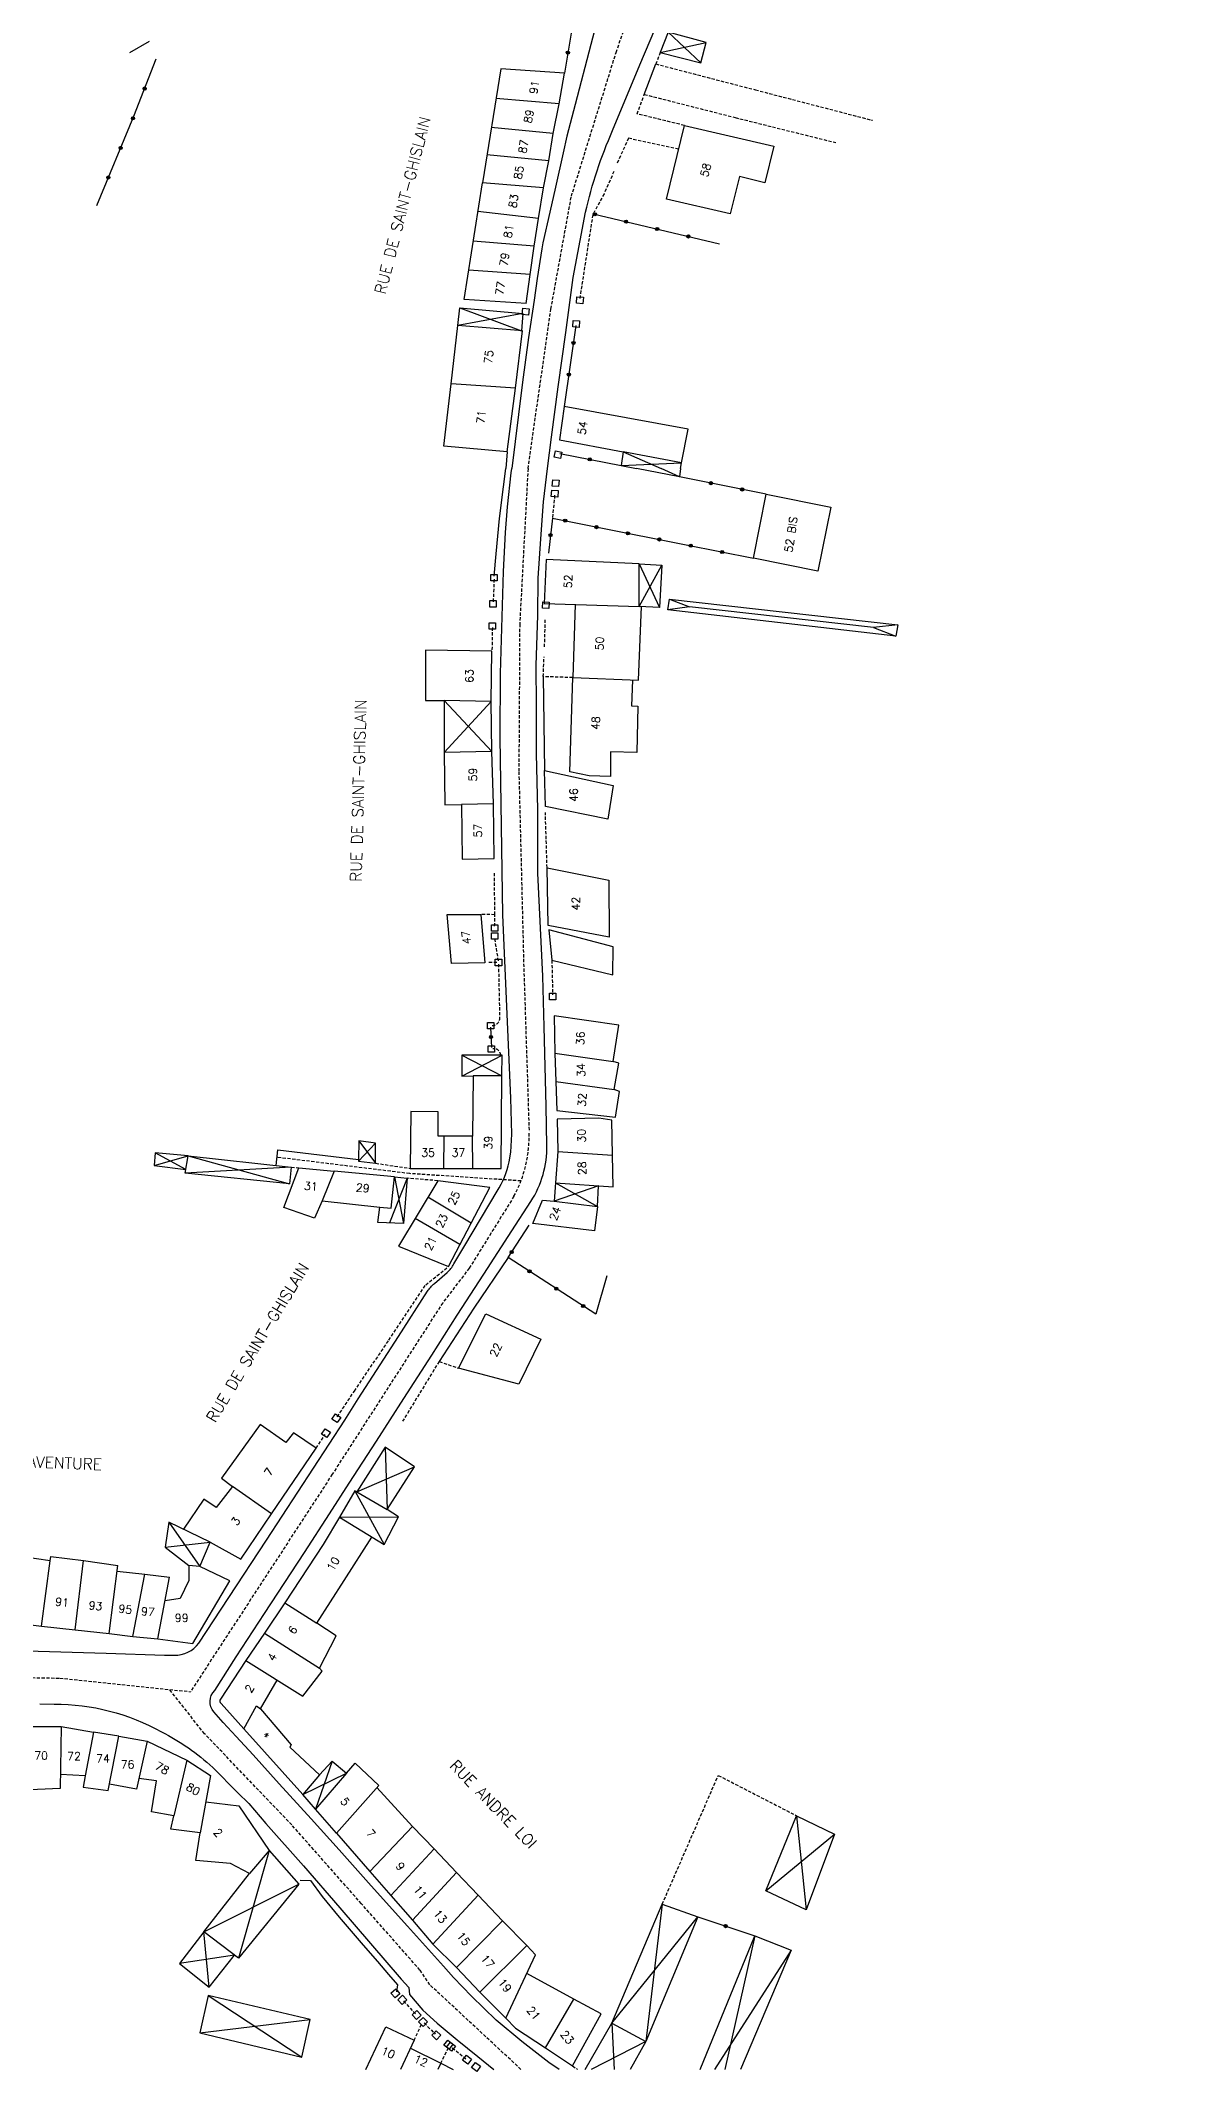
# Model space of a CAD drawing. Header units: millimetres. Extents: x 109000 to 110000, y 124999 to 126000.
# Drawn here: x 109647.5 to 109823.8, y 124999.7 to 125316.8 of the extents above; entities that cross this region are included whole.
import ezdxf
from ezdxf.enums import TextEntityAlignment as Align

# ---------------------------------------------------------------- set-up
doc = ezdxf.new("R2010")
doc.units = ezdxf.units.MM
doc.linetypes.add('DASHED', pattern=[0.75, 0.5, -0.25])
doc.layers.get('0').update_dxf_attribs({"linetype": 'CONTINUOUS'})
for name, color, linetype in [('W0001', 6, 'DASHED'), ('W0008', 7, 'CONTINUOUS'), ('W0100', 7, 'CONTINUOUS'), ('W0112', 1, 'DASHED'), ('W0211', 2, 'CONTINUOUS'), ('W0310', 3, 'CONTINUOUS'), ('W0322', 7, 'CONTINUOUS'), ('W0989', 7, 'CONTINUOUS'), ('W0991', 7, 'CONTINUOUS')]:
    doc.layers.add(name, color=color, linetype=linetype)
doc.styles.get("Standard").update_dxf_attribs({"font": 'romans.shx', "width": 0.85})

# ---------------------------------------------------------------- blocks, each defined once
blk = doc.blocks.new('t112o')
at = {"color": 0, "linetype": 'Continuous'}
for p, q in [((-0.5, 0.5), (0.5, 0.5)), ((-0.5, -0.5), (-0.5, 0.5)), ((0.5, 0.5), (0.5, -0.5)), ((0.5, -0.5), (-0.5, -0.5))]:
    blk.add_line(p, q, dxfattribs=at)
blk = doc.blocks.new('t322o')
at = {"color": 0, "linetype": 'Continuous'}
for radius in [0.25, 0.15]:
    blk.add_circle((0, 0), radius, dxfattribs=at)

msp = doc.modelspace()

# ---------------------------------------------------------------- linework, layer by layer
at = {"layer": 'W0001'}
for points in [[(109723.65, 125250), (109727.23, 125274.93), (109730.42, 125292.53), (109737.41, 125315.01), (109745.57, 125338.83, -0.195615), (109759.07, 125354.34), (109784.02, 125365.96), (109819.97, 125381.46), (109858.82, 125398.12), (109880.15, 125406.55), (109909.85, 125415.82), (109918.44, 125421.59, -0.06369), (109931.96, 125428.35, -0.022792), (109947.07, 125434.42, -0.063564), (109962.37, 125438.23, -0.045389), (109978.41, 125438.74, -0.034559), (109989.25, 125437.23), (110000, 125435.25)], [(109723.65, 125250), (109722.35, 125225.73), (109722.22, 125202.66), (109722.97, 125172.67), (109723.82, 125146.43, -0.131746), (109721.46, 125136.36), (109714.47, 125125.13), (109710.33, 125119.72), (109693.08, 125092.94), (109670.94, 125058.99)]]:
    msp.add_lwpolyline(points, format="xyb", dxfattribs=at)
for points in [[(109722.55, 125138.76), (109705.18, 125139.9), (109684.47, 125142.44)], [(109500, 125049.73), (109528.47, 125054.83), (109550.3, 125057.73), (109579.37, 125061.14), (109596.51, 125062.98), (109622.18, 125061.6), (109650.53, 125061.11), (109670.94, 125058.99)], [(109722.54, 125000), (109708.34, 125013.19), (109706.77, 125015.52), (109697.63, 125025.88), (109686.75, 125038.19), (109673.14, 125052.41), (109667.65, 125059.33)]]:
    msp.add_lwpolyline(points, dxfattribs=at)
at = {"layer": 'W0008'}
for points in [[(109726.71, 125250), (109727.32, 125254.93), (109728.37, 125262.76), (109729.55, 125271.28), (109730.71, 125279.84), (109731.78, 125285.65), (109732.63, 125290.04, -0.048024), (109736.86, 125302.8), (109741.12, 125313.05), (109750.65, 125335.55)], [(109641.85, 125065.49), (109657.77, 125065.01), (109666.86, 125064.68), (109668.4, 125064.68, 0.228034), (109672.26, 125066.54), (109676.91, 125073.69), (109682.8, 125082.66), (109695.02, 125101.37), (109697.1, 125104.75), (109703.41, 125114.48), (109707.96, 125121.53, -0.076081), (109709.05, 125122.76), (109711.02, 125124.47, 0.094792), (109712.07, 125125.8), (109713.78, 125128.69), (109718.85, 125137.14, 0.077481), (109720.72, 125141.73), (109720.98, 125143.25), (109721.1, 125146.08), (109720.95, 125151.66), (109719.74, 125180.33), (109719.31, 125207.99), (109719.37, 125218.02), (109719.71, 125230.38), (109719.83, 125233.95), (109720.15, 125240.05), (109720.45, 125244.06), (109721.01, 125249.32), (109721.1, 125250)], [(109728.52, 125000), (109726.9, 125001.08), (109722.66, 125004.34), (109718.66, 125007.67), (109714.84, 125011.42), (109711.99, 125014.35), (109710.46, 125016.1), (109704.84, 125022.36), (109699.17, 125028.65), (109694.16, 125034.27), (109689.77, 125039.15), (109684.79, 125044.62), (109680.75, 125049.11), (109678.07, 125051.98), (109676.05, 125054.18), (109674.6, 125055.82, -0.399483), (109674.72, 125059.18), (109678.08, 125064.43), (109682.51, 125071.18), (109688.75, 125080.71), (109692.65, 125086.76), (109695.73, 125091.53), (109699.97, 125098.09), (109704.28, 125104.76), (109708.63, 125111.53), (109712.61, 125117.77), (109716.74, 125124.2), (109721.13, 125130.95), (109724.1, 125135.56, 0.148506), (109726.59, 125144.31), (109726.46, 125150.44), (109726.18, 125162.83), (109725.97, 125170.74), (109725.2, 125186.82), (109725.16, 125196.73), (109724.99, 125205.53), (109724.96, 125212.96), (109724.92, 125219.31), (109725.16, 125227.05), (109725.25, 125232.9), (109725.63, 125239.02), (109726.05, 125244.82), (109726.71, 125250)], [(109647.4, 125057.09), (109649.62, 125057.03, -0.130336), (109666.41, 125052.72, -0.06706), (109674.43, 125047.15), (109678.32, 125043.19), (109680.07, 125041.5), (109682.7, 125038.38), (109688.6, 125031.77), (109694.24, 125025.21), (109703.82, 125014.08), (109705.05, 125012.77), (109705.13, 125011.68), (109707.24, 125009.25), (109709.47, 125007.21), (109712.57, 125004.63), (109715.83, 125001.99), (109718.29, 125000)]]:
    msp.add_lwpolyline(points, format="xyb", dxfattribs=at)
for points in [[(109735.12, 125322.54), (109733.45, 125316.23), (109731.04, 125306.89), (109729.71, 125301.94), (109729.12, 125299.33), (109727.93, 125293.96), (109727.06, 125290.05), (109725.99, 125285.28), (109725.8, 125284.32), (109725.1, 125279.67), (109724.6, 125276.32), (109723.71, 125270.49), (109722.8, 125263.52), (109722.14, 125258.45), (109721.1, 125250)], [(109741.81, 125308.45), (109743.61, 125313.2)], [(109718.35, 125233.22), (109718.69, 125236.67), (109719.21, 125242.22), (109719.84, 125247.15), (109720.18, 125250)], [(109720.41, 125252.65), (109720.18, 125250)], [(109726.03, 125217.52), (109726.21, 125202.86)], [(109684.34, 125141.18), (109684.6, 125143.59), (109697.19, 125142.09)], [(109720.54, 125126.79), (109715.2, 125118.87), (109709.77, 125110.56)], [(109688.04, 125029.53), (109689.66, 125029.51), (109691.48, 125027.02), (109694.15, 125023.78), (109697.93, 125019.4), (109700.14, 125016.83), (109701.85, 125014.81), (109703.25, 125013.19), (109703.09, 125012.09)]]:
    msp.add_lwpolyline(points, dxfattribs=at)
at = {"layer": 'W0100'}
for points in [[(109745.52, 125318.16), (109744.3, 125315.01), (109750.62, 125313.4), (109751.48, 125316.57), (109745.52, 125318.16), (109750.62, 125313.4)], [(109744.3, 125315.01), (109751.48, 125316.57)], [(109719.38, 125312.46), (109716.54, 125294.65)], [(109729.36, 125311.78), (109719.38, 125312.46)], [(109728.5, 125306.95), (109729.36, 125311.78)], [(109728.5, 125306.95), (109718.64, 125307.81)], [(109727.59, 125302.34), (109728.5, 125306.95)], [(109727.59, 125302.34), (109717.92, 125303.29)], [(109726.89, 125298.06), (109727.59, 125302.34)], [(109748.07, 125303.6), (109762.04, 125300.36), (109760.66, 125294.65), (109756.68, 125295.61), (109755.21, 125289.77), (109745.3, 125292.06), (109748.07, 125303.6)], [(109726.89, 125298.06), (109717.23, 125299)], [(109726.09, 125293.83), (109726.89, 125298.06)], [(109713.67, 125276.44), (109716.54, 125294.65)], [(109726.09, 125293.83), (109716.54, 125294.65)], [(109725.27, 125289.06), (109726.09, 125293.83)], [(109725.27, 125289.06), (109715.83, 125290.17)], [(109724.63, 125284.75), (109725.27, 125289.06)], [(109724.63, 125284.75), (109715.1, 125285.53)], [(109723.99, 125280.32), (109724.63, 125284.75)], [(109723.99, 125280.32), (109714.39, 125280.98)], [(109723.35, 125275.78), (109723.99, 125280.32)], [(109723.35, 125275.78), (109713.67, 125276.44)], [(109710.48, 125253.5), (109711.64, 125263.25), (109712.67, 125272.38), (109712.98, 125275.12), (109722.85, 125274.21), (109722.63, 125271.54)], [(109722.85, 125274.21), (109712.67, 125272.38)], [(109722.79, 125271.53), (109712.67, 125272.38)], [(109712.98, 125275.12), (109722.63, 125271.54)], [(109721.69, 125262.58), (109722.79, 125271.53)], [(109721.69, 125262.58), (109711.64, 125263.25)], [(109720.41, 125252.65), (109721.69, 125262.58)], [(109747.6, 125250.89), (109748.66, 125256.15), (109729.31, 125259.73), (109728.58, 125254.52), (109738.49, 125252.62)], [(109720.41, 125252.65), (109710.48, 125253.5)], [(109747.47, 125250), (109747.6, 125250.89), (109738.49, 125252.62), (109738.22, 125250.47), (109740.6, 125250)], [(109738.22, 125250.47), (109747.6, 125250.89)], [(109738.49, 125252.62), (109744.46, 125250)], [(109747.47, 125250), (109747.31, 125248.7), (109740.6, 125250)], [(109747.31, 125248.7), (109744.46, 125250)], [(109758.87, 125236), (109760.86, 125246.01), (109770.95, 125243.96), (109768.89, 125234.01), (109758.87, 125236)], [(109726.5, 125235.8), (109726.19, 125228.96), (109741.02, 125228.49), (109741.02, 125235.13), (109726.5, 125235.8)], [(109741.02, 125235.13), (109744.54, 125234.94), (109744.19, 125228.33), (109741.02, 125228.49), (109744.54, 125234.94)], [(109741.02, 125235.13), (109744.19, 125228.33)], [(109731.04, 125228.8), (109730.63, 125217.36), (109740.89, 125216.96), (109741.38, 125228.47)], [(109745.74, 125229.63), (109781.41, 125225.58), (109781.12, 125223.85), (109745.51, 125227.95), (109745.74, 125229.63), (109748.86, 125228.41), (109745.51, 125227.95)], [(109777.6, 125225.18), (109748.86, 125228.41)], [(109781.41, 125225.58), (109777.6, 125225.18), (109781.12, 125223.85)], [(109717.9, 125213.64), (109718.02, 125221.49), (109707.66, 125221.64), (109707.62, 125213.79), (109710.55, 125213.77)], [(109739.97, 125216.99), (109739.8, 125212.97), (109740.78, 125212.88), (109740.65, 125205.66), (109736.55, 125205.79), (109736.55, 125201.94), (109733.21, 125202.03), (109730.17, 125202.66), (109730.63, 125217.36)], [(109717.99, 125205.8), (109717.9, 125213.64), (109710.55, 125213.77), (109710.55, 125205.67), (109717.9, 125213.64)], [(109710.55, 125213.77), (109717.99, 125205.8)], [(109718.26, 125197.63), (109717.99, 125205.8), (109710.55, 125205.67), (109710.64, 125197.51), (109713.27, 125197.53)], [(109726.21, 125202.86), (109736.94, 125200.5), (109736.13, 125195.25), (109726.37, 125197.23), (109726.21, 125202.86)], [(109718.37, 125189.11), (109718.26, 125197.63), (109713.27, 125197.53), (109713.38, 125189.01), (109718.37, 125189.11)], [(109726.63, 125187.66), (109736.27, 125185.72), (109736.34, 125176.84), (109726.78, 125178.67), (109726.63, 125187.66)], [(109711.69, 125172.71), (109711, 125180.36), (109716.26, 125180.36), (109716.89, 125172.82), (109711.69, 125172.71)], [(109726.88, 125177.97), (109727.38, 125173.21), (109736.88, 125170.95), (109736.96, 125175.34), (109726.88, 125177.97)], [(109727.72, 125164.55), (109727.83, 125158.69), (109736.96, 125157.41), (109737.81, 125163.06), (109727.72, 125164.55)], [(109719.55, 125155.19), (109719.59, 125158.39), (109713.3, 125158.39), (109713.32, 125155.13), (109715.07, 125155.15)], [(109713.3, 125158.39), (109719.55, 125155.19)], [(109713.32, 125155.13), (109719.59, 125158.39)], [(109727.83, 125158.69), (109727.99, 125154.26), (109737.12, 125153.03), (109737.81, 125157.14), (109736.96, 125157.41)], [(109715.03, 125140.69), (109719.47, 125140.68), (109719.55, 125155.19), (109715.07, 125155.15), (109715, 125145.76)], [(109727.99, 125154.26), (109728.15, 125149.73), (109737.33, 125148.71), (109737.92, 125152.71), (109737.12, 125153.03)], [(109705.26, 125140.72), (109710.49, 125140.69), (109710.55, 125145.73), (109709.63, 125145.76), (109709.63, 125149.53), (109705.33, 125149.59), (109705.26, 125140.72)], [(109728.21, 125148.42), (109728.32, 125143.33), (109736.84, 125142.78), (109736.73, 125148.25), (109734.73, 125148.58), (109728.21, 125148.42)], [(109710.49, 125140.69), (109715.03, 125140.69), (109715, 125145.76), (109710.55, 125145.73)], [(109670.56, 125142.65), (109665.44, 125143.16), (109665.28, 125141.17), (109670.19, 125140.56), (109665.44, 125143.16)], [(109665.28, 125141.17), (109670.56, 125142.65)], [(109686.68, 125140.92), (109686.4, 125138.29), (109670.09, 125139.99), (109670.56, 125142.65), (109686.68, 125140.92), (109670.09, 125139.99)], [(109670.56, 125142.65), (109686.4, 125138.29)], [(109697.19, 125142.09), (109697.2, 125141.86), (109699.85, 125141.52), (109699.85, 125144.66), (109697.23, 125145.04), (109697.19, 125142.09)], [(109697.2, 125141.86), (109699.85, 125144.66)], [(109697.23, 125145.04), (109699.85, 125141.52)], [(109728.32, 125143.33), (109727.93, 125138.47), (109736.95, 125137.81), (109736.84, 125142.78)], [(109691.51, 125135.65), (109690.32, 125132.95), (109685.53, 125134.63), (109687.86, 125140.81), (109693.39, 125140.28)], [(109702.81, 125139.38), (109693.39, 125140.28), (109691.51, 125135.65), (109700.51, 125134.67)], [(109704.78, 125139.17), (109704.21, 125132.1), (109700.21, 125132.28), (109700.51, 125134.67), (109702.3, 125134.52), (109702.81, 125139.38), (109704.78, 125139.17), (109702.03, 125132.2)], [(109702.81, 125139.38), (109704.21, 125132.1)], [(109711.23, 125125.4), (109717.67, 125137.71), (109709.55, 125138.79), (109703.42, 125128.58), (109711.23, 125125.4)], [(109714.77, 125132.16), (109708.02, 125136.24)], [(109727.93, 125138.47), (109734.51, 125134.77), (109734.02, 125130.96), (109724.39, 125132.12), (109725.89, 125135.73), (109727.71, 125135.6)], [(109727.93, 125138.47), (109727.71, 125135.6), (109734.51, 125134.77), (109734.68, 125137.97), (109727.71, 125135.6)], [(109713.02, 125128.83), (109706.02, 125132.91)], [(109712.78, 125109.51), (109717.04, 125117.98), (109725.67, 125114.05), (109722.21, 125107.04), (109712.78, 125109.51)], [(109683.58, 125086.78), (109690.57, 125097), (109687, 125099.44), (109685.81, 125097.88), (109681.8, 125100.7), (109675.79, 125092.31), (109677.48, 125091.05)], [(109701.35, 125097.16), (109696.94, 125090.2), (109701.65, 125087.46), (109705.94, 125094.13), (109701.35, 125097.16), (109701.65, 125087.46)], [(109696.94, 125090.2), (109705.94, 125094.13)], [(109674, 125082.32), (109678.8, 125079.68), (109683.58, 125086.78), (109677.48, 125091.05), (109674.92, 125087.75), (109673.02, 125089.07), (109669.85, 125084.35)], [(109696.94, 125090.2), (109696.6, 125090.38), (109694.23, 125086.22), (109701.16, 125081.96), (109703.42, 125086.27), (109701.65, 125087.46)], [(109696.6, 125090.38), (109701.16, 125081.96)], [(109672.42, 125078.56), (109674, 125082.32), (109667.55, 125085.48), (109667, 125081.55), (109670.7, 125078.71)], [(109667.55, 125085.48), (109672.42, 125078.56)], [(109694.23, 125086.22), (109691.65, 125081.96), (109685.69, 125072.87), (109690.67, 125069.69), (109694.96, 125076.34), (109699.26, 125083.12)], [(109694.23, 125086.22), (109703.42, 125086.27)], [(109667, 125081.55), (109674, 125082.32)], [(109638.31, 125081), (109636.74, 125070.59), (109647.69, 125069.22), (109649, 125079.43), (109638.31, 125081)], [(109649, 125079.43), (109649.13, 125080.1), (109654.24, 125079.45), (109659.58, 125078.71)], [(109652.94, 125068.64), (109654.24, 125079.45)], [(109658.23, 125068.08), (109659.58, 125078.71)], [(109665.81, 125067.25), (109671.31, 125066.53), (109677.1, 125076.3), (109672.42, 125078.56), (109670.7, 125078.71), (109670.7, 125076.36), (109669.32, 125073.52), (109666.96, 125073.18)], [(109659.47, 125077.83), (109663.81, 125077.32), (109667.67, 125076.85)], [(109661.91, 125067.62), (109663.81, 125077.32)], [(109665.81, 125067.25), (109667.67, 125076.85)], [(109685.69, 125072.87), (109682.5, 125068.12), (109691.08, 125062.65), (109693.68, 125067.69), (109690.67, 125069.69)], [(109647.69, 125069.22), (109652.94, 125068.64)], [(109652.94, 125068.64), (109658.23, 125068.08)], [(109658.23, 125068.08), (109661.91, 125067.62)], [(109661.91, 125067.62), (109665.81, 125067.25)], [(109682.5, 125068.12), (109679.57, 125063.84), (109688.47, 125058.31), (109691.51, 125062.21), (109691.08, 125062.65)], [(109644.16, 125053.53), (109650.76, 125053.57), (109650.59, 125043.88), (109644.69, 125043.61)], [(109650.76, 125053.57), (109655.8, 125052.67), (109654.47, 125045.86), (109650.63, 125046.03)], [(109681.85, 125056.29), (109686.66, 125050.71), (109686.47, 125050.34), (109691.08, 125046.01), (109688.47, 125042.94), (109679.25, 125053.2)], [(109654.47, 125045.86), (109654.17, 125044.05), (109658.09, 125043.58), (109659.73, 125052.02), (109655.8, 125052.67)], [(109659.73, 125052.02), (109664.17, 125051.25), (109662.49, 125043.75), (109658.28, 125044.53)], [(109664.17, 125051.25), (109670.35, 125048.27), (109668.31, 125039.6), (109664.85, 125040.2), (109665.63, 125045.04), (109662.86, 125045.42)], [(109670.35, 125048.27), (109674.04, 125045.88), (109672.47, 125036.92), (109667.85, 125037.52), (109668.31, 125039.6)], [(109691.08, 125046.01), (109693.04, 125048.15), (109695.31, 125046.26), (109690.44, 125040.65), (109688.47, 125042.94), (109695.31, 125046.26)], [(109693.04, 125048.15), (109690.44, 125040.65)], [(109695.31, 125046.26), (109696.63, 125047.81), (109700.37, 125044.35), (109693.76, 125036.89), (109690.44, 125040.65)], [(109693.76, 125036.89), (109698.93, 125030.93), (109705.59, 125037.95), (109700.06, 125044)], [(109673.32, 125041.78), (109678.49, 125041.14), (109683.21, 125034.21), (109680.16, 125030.57), (109677.2, 125032.18), (109671.75, 125032.64), (109672.47, 125036.92)], [(109698.93, 125030.93), (109702.24, 125027.17), (109708.97, 125034.44), (109705.59, 125037.95)], [(109765.6, 125039.61), (109771.53, 125036.71), (109767.07, 125024.91), (109760.81, 125027.91), (109765.6, 125039.61), (109767.07, 125024.91)], [(109683.21, 125034.21), (109687.85, 125028.93), (109678.45, 125017.37), (109673.01, 125021.49), (109680.16, 125030.57)], [(109683.21, 125034.21), (109678.45, 125017.37)], [(109702.24, 125027.17), (109705.62, 125023.28), (109712.47, 125030.75), (109708.97, 125034.44)], [(109760.81, 125027.91), (109771.53, 125036.71)], [(109673.01, 125021.49), (109687.85, 125028.93)], [(109705.62, 125023.28), (109708.77, 125019.58), (109715.85, 125027.22), (109712.47, 125030.75)], [(109708.77, 125019.58), (109712.47, 125015.89), (109719.64, 125023.2), (109715.85, 125027.22)], [(109736.76, 125007.2), (109744.61, 125025.79), (109750.15, 125023.84), (109742.06, 125004.33)], [(109744.61, 125025.79), (109742.06, 125004.33)], [(109673.01, 125021.49), (109669.2, 125016.54), (109673.87, 125012.85), (109677.82, 125017.85), (109669.2, 125016.54)], [(109673.87, 125012.85), (109673.01, 125021.49)], [(109712.47, 125015.89), (109716.14, 125012.05), (109723.44, 125019.35), (109719.64, 125023.2)], [(109736.76, 125007.2), (109750.15, 125023.84)], [(109716.14, 125012.05), (109720.19, 125008.01), (109724.82, 125017.89), (109723.44, 125019.35)], [(109750.56, 125000), (109759.1, 125020.85), (109764.77, 125018.62), (109756.85, 125000)], [(109764.77, 125018.62), (109752.8, 125000)], [(109759.1, 125020.85), (109754.41, 125000)], [(109720.19, 125008.01), (109721.7, 125006.42), (109726.37, 125003.35), (109730.83, 125010.96), (109723.46, 125014.98)], [(109672.38, 125005.72), (109688.31, 125001.92), (109689.61, 125007.78), (109673.69, 125011.53), (109672.38, 125005.72), (109689.61, 125007.78)], [(109673.69, 125011.53), (109688.31, 125001.92)], [(109726.37, 125003.35), (109730.58, 125000.53), (109735.08, 125008.69), (109730.83, 125010.96)], [(109698.32, 125000), (109701.43, 125006.64), (109705.86, 125004.54), (109703.76, 125000)], [(109732.59, 125000), (109736.76, 125007.2), (109742.06, 125004.33), (109739.6, 125000)], [(109736.76, 125007.2), (109737.13, 125000)], [(109705.3, 125003.32), (109710.01, 125000.95), (109709.54, 125000)], [(109742.06, 125004.33), (109733.5, 125000)], [(109710.01, 125000.95), (109711.96, 125000)]]:
    msp.add_lwpolyline(points, dxfattribs=at)
msp.add_lwpolyline([(109679.57, 125063.84), (109675.6, 125057.84, 0.40713), (109675.73, 125057.15), (109679.25, 125053.2), (109681.26, 125056.79), (109681.85, 125056.29), (109684.45, 125060.81)], format="xyb", dxfattribs=at)
at = {"layer": 'W0112'}
for points in [[(109744.3, 125315.01), (109743.61, 125313.2), (109759.16, 125309.16), (109777.45, 125304.4)], [(109748.07, 125303.6), (109740.7, 125305.4), (109741.81, 125308.45)], [(109741.81, 125308.45), (109756.02, 125304.83), (109771.71, 125300.92)], [(109747.18, 125299.88), (109739.32, 125301.6), (109737.53, 125297.58)], [(109737.07, 125296.43), (109735.54, 125292.92), (109733.83, 125289.78)], [(109731.78, 125276.56), (109733.83, 125289.78)], [(109727.81, 125245.86), (109727.47, 125242.29)], [(109718.35, 125232.72), (109718.2, 125229.14)], [(109718.08, 125225.19), (109718.02, 125221.49)], [(109726.23, 125222.16), (109726.35, 125226.48)], [(109730.63, 125217.36), (109726.03, 125217.52), (109726.15, 125220.59)], [(109726.63, 125187.66), (109726.36, 125196.29)], [(109718.44, 125178.52), (109718.45, 125180.34), (109718.43, 125186.95)], [(109718.45, 125180.34), (109716.26, 125180.36)], [(109719.04, 125173.12), (109718.44, 125176.75)], [(109718.79, 125172.87), (109717.49, 125172.87)], [(109727.38, 125173.21), (109727.49, 125167.81)], [(109686.68, 125140.92), (109687.86, 125140.81)], [(109699.85, 125141.52), (109705.26, 125140.72)], [(109709.55, 125138.79), (109704.78, 125139.17)], [(109693.86, 125101.9), (109696.53, 125105.92), (109701.92, 125113.89), (109707.67, 125122.55), (109711.23, 125125.4)], [(109709.77, 125110.56), (109704.07, 125101.25)], [(109709.77, 125110.56), (109712.78, 125109.51)], [(109690.57, 125097), (109691.97, 125099.16)], [(109744.61, 125025.79), (109753.36, 125045.92), (109765.6, 125039.61)], [(109704.2, 125010.68), (109706.07, 125008.68)], [(109705.86, 125004.54), (109707.1, 125007.24)], [(109707.45, 125007.25), (109709.15, 125005.51)], [(109710.01, 125000.95), (109711.28, 125003.49)], [(109711.83, 125003.38), (109713.95, 125001.65)], [(109730.58, 125000.53), (109731.38, 125000)]]:
    msp.add_lwpolyline(points, dxfattribs=at)
for points in [[(109719.04, 125172.62), (109719.22, 125163.93, -0.358269), (109718.05, 125163.02, -1.141856)], [(109718.18, 125159.37, -0.487688), (109719.36, 125158.39, 0.597967)]]:
    msp.add_lwpolyline(points, format="xyb", dxfattribs=at)
at = {"layer": 'W0211'}
msp.add_lwpolyline([(109661.44, 125314.99), (109664.52, 125316.77)], dxfattribs=at)
at = {"layer": 'W0310'}
msp.add_lwpolyline([(109735.96, 125123.92), (109734.25, 125117.94)], dxfattribs=at)
at = {"layer": 'W0322'}
for points in [[(109730.38, 125318), (109729.36, 125311.78)], [(109656.29, 125291.09), (109662.09, 125305.04), (109665.59, 125314.01)], [(109733.83, 125289.78), (109753.56, 125285.12)], [(109731.14, 125272.36), (109729.31, 125259.73)], [(109728.63, 125252.38), (109738.22, 125250.47)], [(109760.86, 125246.01), (109747.31, 125248.7)], [(109727.47, 125242.29), (109726.83, 125236.78)], [(109727.47, 125242.29), (109734.51, 125240.84), (109748.33, 125238.12), (109758.87, 125236)], [(109717.8, 125162.77), (109717.93, 125159.62)], [(109734.25, 125117.94), (109720.54, 125126.79), (109723.85, 125131.83)], [(109750.15, 125023.84), (109759.1, 125020.85)]]:
    msp.add_lwpolyline(points, dxfattribs=at)

# ---------------------------------------------------------------- block references
at = {"layer": 'W0112'}
for p, rotation in [((109731.75, 125276.31), 264.5020435801708), ((109723.27, 125274.52), 174.2952554461856), ((109731.17, 125272.61), 264.5020435801708), ((109728.34, 125252.18), 348.2435492017661), ((109727.83, 125246.11), 264.8008056808599), ((109727.98, 125247.73), 264.8008056808599), ((109726.43, 125228.67), 88.18823005486882), ((109693.72, 125101.7), 235.9551678269236), ((109692.11, 125099.36), 235.9551678269236), ((109702.95, 125011.86), 39.75630116757972), ((109704.02, 125010.86), 313.3393739231273), ((109706.24, 125008.5), 313.3393739231273), ((109707.27, 125007.42), 315.561025312448), ((109709.33, 125005.33), 315.561025312448), ((109711.23, 125003.85), 322.0349241062914), ((109711.63, 125003.54), 322.0349241062914), ((109714.14, 125001.5), 322.0349241062914), ((109715.55, 125000.39), 322.0349241062914)]:
    msp.add_blockref('t112o', p, dxfattribs=dict(at, rotation=rotation))
for p in [(109718.35, 125232.97), (109718.2, 125228.89), (109718.08, 125225.44), (109718.44, 125178.27), (109718.44, 125177), (109719.04, 125172.87), (109727.49, 125167.56), (109717.8, 125163.02), (109717.93, 125159.37)]:
    msp.add_blockref('t112o', p, dxfattribs=at)
at = {"layer": 'W0322'}
for p, rotation in [((109729.88, 125314.97), 260.6912877645206), ((109663.78, 125309.36), 68.67066586134492), ((109661.95, 125304.7), 67.41493586161539), ((109660.03, 125300.08), 67.41493586161539), ((109658.11, 125295.47), 67.41493586161539), ((109734.09, 125289.72), 346.7168120421334), ((109738.96, 125288.57), 346.7168120421334), ((109743.83, 125287.42), 346.7168120421334), ((109748.69, 125286.27), 346.7168120421334), ((109730.75, 125269.63), 261.7631729259326), ((109730.03, 125264.68), 261.7631729259326), ((109733.3, 125251.45), 348.7291321236737), ((109752.21, 125247.73), 168.7528205177439), ((109757.11, 125246.75), 168.7528205177439), ((109729.45, 125241.88), 348.3579573359728), ((109734.35, 125240.87), 348.3579573359728), ((109727.16, 125239.61), 263.3749393997879), ((109739.25, 125239.9), 348.8491307602653), ((109744.16, 125238.94), 348.8491307602653), ((109749.06, 125237.97), 348.6335241739258), ((109753.97, 125236.98), 348.6335241739258), ((109717.86, 125161.23), 272.47951824927), ((109721.1, 125127.65), 56.68516803002803), ((109723.87, 125124.64), 147.1682709285999), ((109728.07, 125121.93), 147.1682709285999), ((109732.27, 125119.22), 147.1682709285999), ((109754.51, 125022.38), 341.5581696948311)]:
    msp.add_blockref('t322o', p, dxfattribs=dict(at, rotation=rotation))

# ---------------------------------------------------------------- texts
at = {"layer": 'W0989'}
for s, rotation, p in [('RUE DE SAINT-GHISLAIN', 75.5857, (109704.06, 125291.12)), ('RUE DE SAINT-GHISLAIN', 88.4219, (109697.14, 125199.71)), ('RUE DE SAINT-GHISLAIN', 58.8487, (109681.4, 125113.51)), ('RUE JULES BONAVENTURE', 357.8491, (109641.81, 125095.05)), ('RUE ANDRE LOI', 314.2518, (109718.23, 125041.42))]:
    msp.add_text(s, height=1.75, rotation=rotation, dxfattribs=at).set_placement(p, align=Align.MIDDLE)
at = {"layer": 'W0991'}
for s, rotation, p in [('91', 79.9092, (109724.63, 125309.58)), ('89', 78.807, (109723.78, 125305.02)), ('87', 80.7608, (109722.92, 125300.29)), ('58', 74.2038, (109751.4, 125296.64)), ('85', 79.3034, (109722.21, 125296.25)), ('83', 80.3014, (109721.37, 125291.79)), ('81', 81.5364, (109720.61, 125287.07)), ('79', 81.756, (109719.97, 125282.67)), ('77', 81.9646, (109719.32, 125278.16)), ('75', 83.0118, (109717.51, 125267.46)), ('71', 82.6513, (109716.33, 125258.07)), ('54', 80.9005, (109732.16, 125256.36)), ('52 BIS', 81.4874, (109764.71, 125239.72)), ('52', 87.7433, (109729.91, 125232.4)), ('50', 87.6351, (109734.83, 125222.69)), ('63', 90, (109714.49, 125217.62)), ('48', 86.701, (109734.22, 125210.26)), ('59', 90, (109715.05, 125202.22)), ('46', 90, (109730.78, 125199.02)), ('57', 90, (109715.82, 125193.48)), ('42', 90.6233, (109731.11, 125182.06)), ('47', 95.8319, (109714, 125176.78)), ('36', 88.601, (109731.83, 125161.03)), ('34', 91.7376, (109731.94, 125156.07)), ('32', 86.9836, (109732.1, 125151.43)), ('39', 90, (109717.45, 125144.73)), ('30', 91.2761, (109732.02, 125145.82)), ('28', 91.4727, (109732.08, 125140.74)), ('31', 356.7634, (109689.75, 125137.94)), ('29', 354.2949, (109697.85, 125137.66)), ('25', 63.9365, (109712.08, 125136.09)), ('23', 63.9365, (109710.16, 125132.54)), ('24', 69.583, (109727.88, 125133.66)), ('21', 63.9365, (109708.41, 125129)), ('22', 64.2088, (109718.62, 125112.37)), ('7', 56.2845, (109683.18, 125093.31)), ('3', 52.7656, (109677.99, 125085.62)), ('10', 58.9053, (109693.22, 125078.95)), ('91', 353.6285, (109650.88, 125072.96)), ('93', 353.9967, (109656.1, 125072.4)), ('95', 352.7926, (109660.76, 125071.87)), ('97', 354.5649, (109664.28, 125071.48)), ('6', 56.7061, (109686.9, 125068.61)), ('4', 59.6011, (109683.69, 125064.38)), ('2', 57.9717, (109680.14, 125059.48)), ('*', 313.8, (109682.6, 125052.02)), ('78', 331.174, (109666.51, 125047.03)), ('80', 329.5675, (109671.36, 125043.75)), ('5', 308.6768, (109695.08, 125041.82)), ('2', 311.7964, (109675.26, 125036.98)), ('7', 308.6768, (109699.13, 125036.83)), ('9', 308.6768, (109703.72, 125031.71)), ('11', 308.6768, (109706.82, 125027.66)), ('13', 308.6768, (109709.93, 125023.89)), ('15', 308.6768, (109713.57, 125020.38)), ('17', 308.6768, (109717.35, 125016.87)), ('19', 308.6768, (109720.05, 125013.1)), ('21', 308.6768, (109724.51, 125008.78)), ('23', 308.6768, (109729.77, 125005.01)), ('10', 336.7166, (109701.81, 125002.6)), ('12', 334.635, (109706.92, 125001.34))]:
    msp.add_text(s, height=1.25, rotation=rotation, dxfattribs=at).set_placement(p, align=Align.MIDDLE)
for s, p in [('35', (109708.04, 125143.17)), ('37', (109712.79, 125143.17)), ('99', (109669.56, 125070.51)), ('70', (109647.61, 125049.01)), ('72', (109652.74, 125048.92)), ('74', (109657.27, 125048.53)), ('76', (109661.11, 125047.63))]:
    msp.add_text(s, height=1.25, dxfattribs=at).set_placement(p, align=Align.MIDDLE)

doc.saveas('drawing.dxf')
